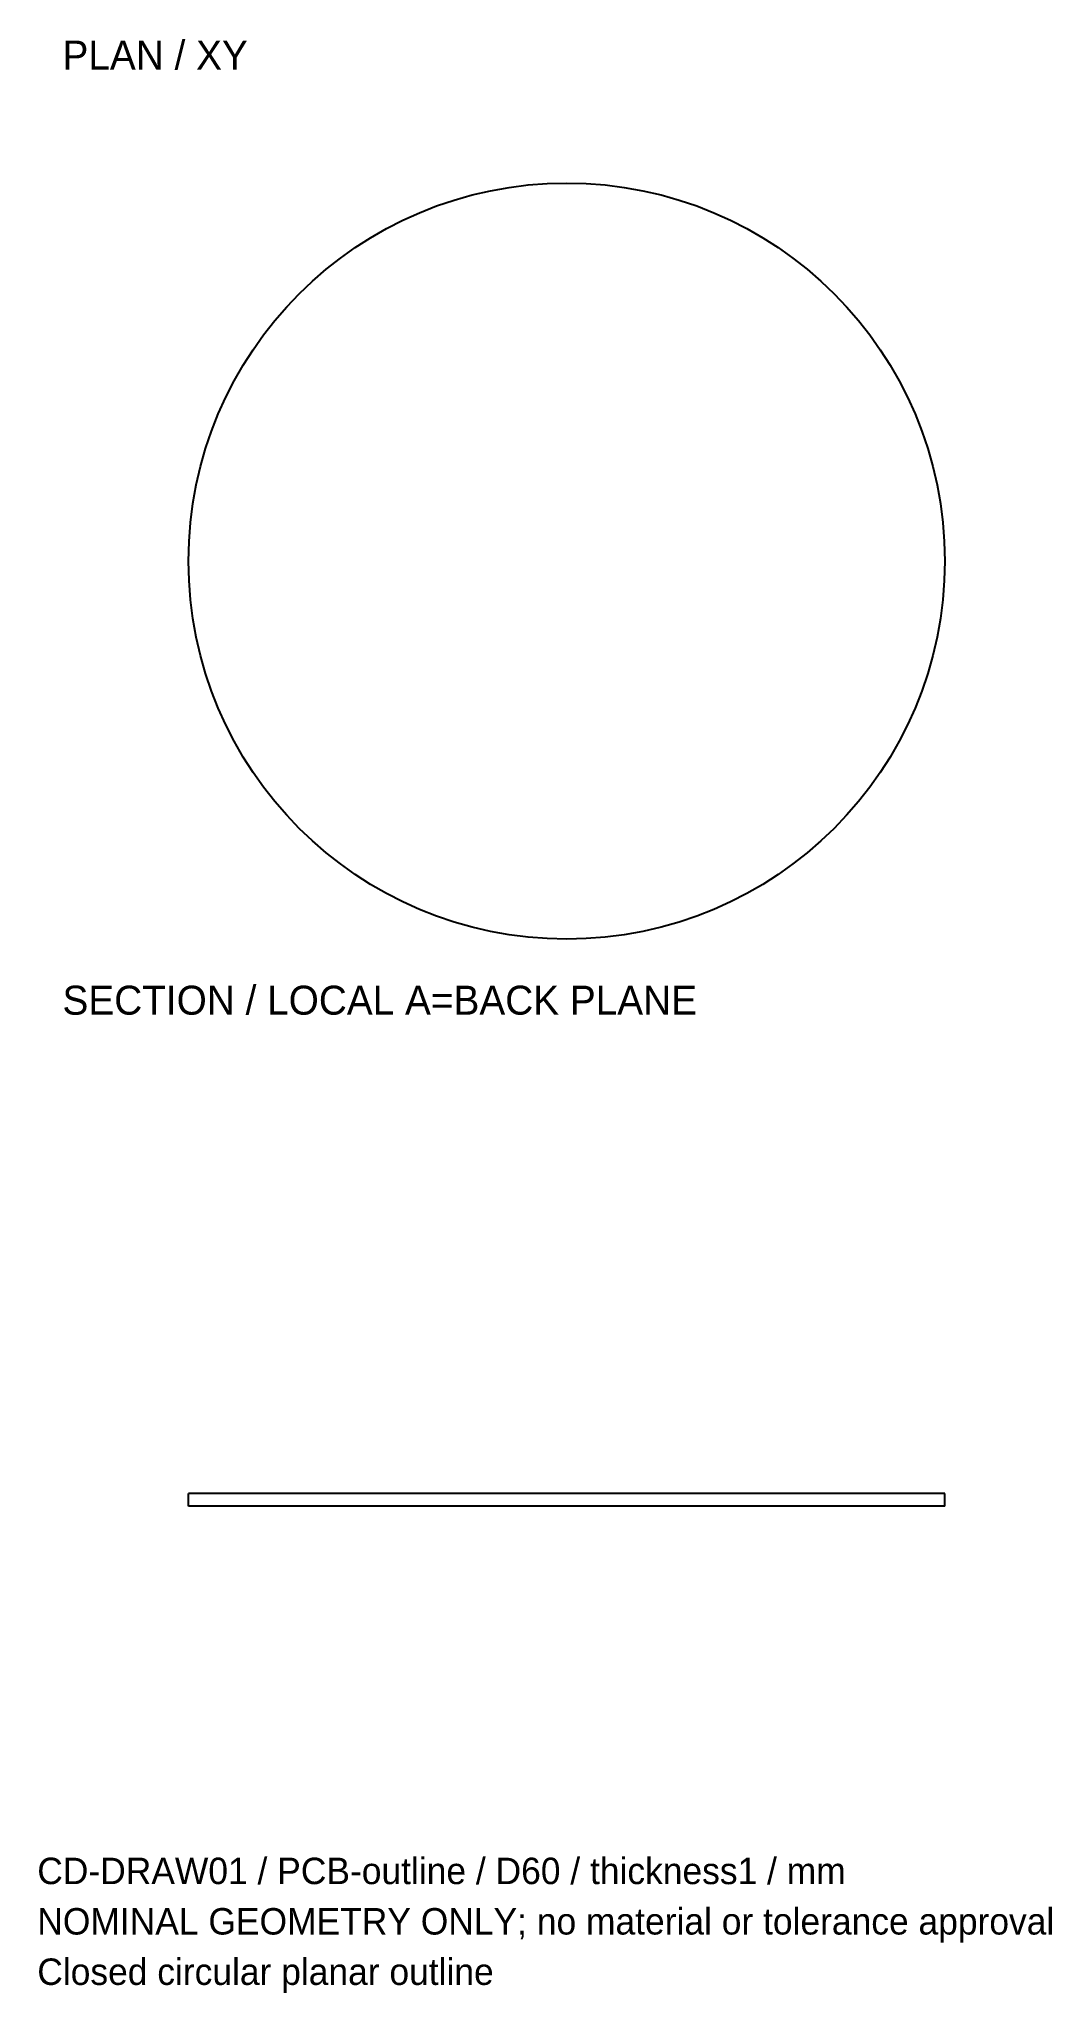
# Model space of a CAD drawing. Header units: millimetres. Extents: x -42 to 38, y -114 to 41.
import ezdxf

# ---------------------------------------------------------------- set-up
doc = ezdxf.new("R2010")
doc.units = ezdxf.units.MM
for name, color, linetype in [('BOUNDARY', 7, 'Continuous'), ('NOTE', 3, 'Continuous'), ('SECTION', 5, 'Continuous')]:
    doc.layers.add(name, color=color, linetype=linetype)

msp = doc.modelspace()

# ---------------------------------------------------------------- linework, layer by layer
at = {"layer": 'BOUNDARY'}
msp.add_circle((0, 0), 30, dxfattribs=at)
at = {"layer": 'SECTION'}
for p, q in [((-30, -75), (-30, -74)), ((30, -74), (-30, -74)), ((30, -75), (30, -74)), ((30, -75), (-30, -75))]:
    msp.add_line(p, q, dxfattribs=at)

# ---------------------------------------------------------------- texts
at = {"layer": 'NOTE'}
for s, height, p in [('PLAN / XY', 2.3, (-40, 39)), ('SECTION / LOCAL A=BACK PLANE', 2.3, (-40, -36)), ('CD-DRAW01 / PCB-outline / D60 / thickness1 / mm', 2.1, (-42, -105)), ('NOMINAL GEOMETRY ONLY; no material or tolerance approval', 2.1, (-42, -109)), ('Closed circular planar outline', 2.1, (-42, -113))]:
    msp.add_text(s, height=height, dxfattribs=at).set_placement(p)

doc.saveas('drawing.dxf')
